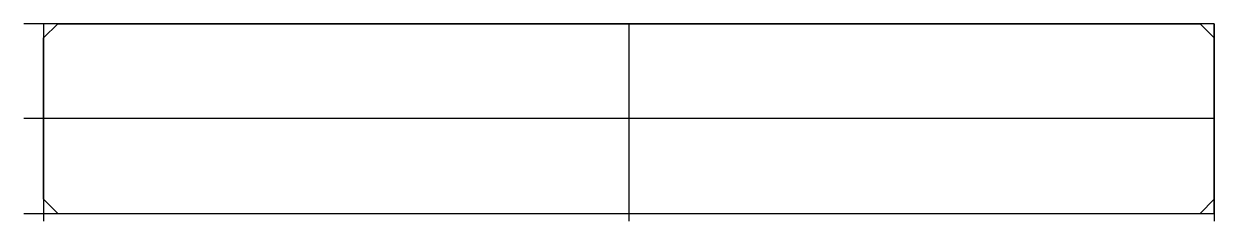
# Model space of a CAD drawing. Extents: x -4 to 235, y -2 to 38.
import ezdxf

# ---------------------------------------------------------------- set-up
doc = ezdxf.new("R2010")
doc.units = 0
doc.layers.get('0').update_dxf_attribs({"linetype": 'CONTINUOUS'})

msp = doc.modelspace()

# ---------------------------------------------------------------- linework, layer by layer
at = {"linetype": 'CONTINUOUS'}
for p, q in [((235, 38), (-3.97, 38)), ((0, 38), (0, -1.57)), ((235, 38), (0, 38)), ((0, 38), (0, 0)), ((235, 38), (0, 38)), ((0, 38), (0, 0)), ((2.83, 38), (0, 38)), ((0, 38), (0, 35.17)), ((0, 35.17), (2.83, 38)), ((0, 35.17), (2.83, 38)), ((2.83, 38), (232.17, 38)), ((117.5, 38), (117.5, -1.57)), ((232.17, 38), (235, 35.17)), ((235, 38), (232.17, 38)), ((232.17, 38), (235, 35.17)), ((235, 38), (235, -1.57)), ((235, 0), (235, 38)), ((235, 0), (235, 38)), ((235, 35.17), (235, 38)), ((0, 2.83), (0, 35.17)), ((235, 35.17), (235, 2.83)), ((235, 19), (-3.97, 19)), ((2.83, 0), (0, 2.83)), ((0, 2.83), (0, 0)), ((2.83, 0), (0, 2.83)), ((235, 2.83), (232.17, 0)), ((232.17, 0), (235, 2.83)), ((235, 0), (235, 2.83)), ((-3.97, 0), (235, 0)), ((0, 0), (235, 0)), ((0, 0), (235, 0)), ((0, 0), (2.83, 0)), ((2.83, 0), (232.17, 0)), ((232.17, 0), (235, 0))]:
    msp.add_line(p, q, dxfattribs=at)

doc.saveas('drawing.dxf')
